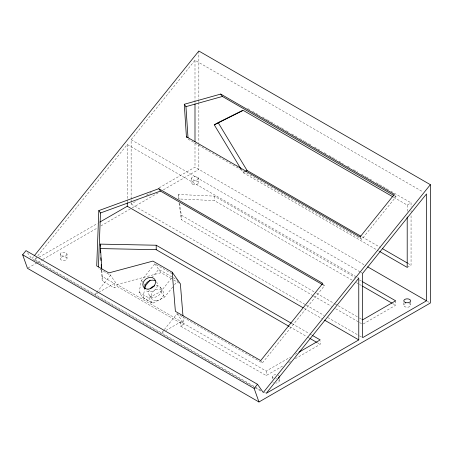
<?xml version="1.0" encoding="UTF-8"?>
<svg xmlns="http://www.w3.org/2000/svg" width="453" height="453" viewBox="0 0 453 453"><rect width="100%" height="100%" fill="white"/><g stroke="black" fill="none" stroke-linecap="round" stroke-linejoin="round"><path stroke-width="0.34" stroke-dasharray="2.27 1.7" d="M172.825 286.902L164.632 297.089L152.576 303.306L142.927 297.734L139.071 292.247L141.483 280.464L154.847 263.839L171.727 273.584M142.927 297.734L144.643 289.354M33.55 256.653L31.778 258.856L27.537 252.819M260.668 390.192L34.671 259.711L127.27 144.518L356.936 277.111M131.132 199.077L131.132 139.717L194.994 60.272L422.819 191.806M96.336 292.898L95.005 294.546L98.024 292.808M96.778 292.344L110.492 275.282L98.386 268.295M151.806 277.91L158.709 269.325L172.57 277.332M139.071 292.247L148.72 297.819L160.775 291.602L171.551 278.193M174.547 284.756L178.001 280.464M163.776 330.22L161.562 332.972L163.374 331.93M164.218 329.671L177.049 313.708L262.366 362.966L324.444 285.741L323.442 284.314M188.091 139.133L361.715 239.371L396.024 196.698L395.022 195.271M34.671 259.711L38.329 257.604M38.935 257.253L97.423 223.488M131.132 202.61L131.132 204.026L137.214 200.515M146.336 195.243L151.2 192.434M159.111 187.87L194.994 167.151L365.86 265.803M28.086 267.972L37.265 262.672M37.876 262.315L42.163 259.846M42.775 259.49L97.248 228.04M100.923 225.922L131.523 208.25M132.134 207.899L159.065 192.349M163.352 189.875L198.85 169.382L198.85 143.312M241.053 169.133L243.221 172.723L244.875 171.766M98.624 292.457L114.298 283.408L102.191 276.421L101.817 270.101M101.563 270.345L102.191 280.877L114.298 287.865L116.987 286.313L183.539 324.739L183.091 317.36M165.781 330.537L180.855 321.834L266.171 371.092L290.452 357.077M180.855 321.834L180.855 326.29L183.539 324.739M393.736 197.298L407.202 205.067L411.058 202.842L411.058 207.044M407.202 267.395L411.058 265.169L411.058 215.447M295.305 354.274L297.128 353.221M180.855 326.29L266.171 375.548L283.776 365.384M288.629 362.581L290.452 361.534M295.305 358.731L320.192 344.359L320.192 341.177M363.244 323.963L395.628 305.265L395.628 300.809M171.33 278.623L161.081 272.706L116.987 284.524L109.156 273.386M352.128 280.152L214.28 200.566L178.493 198.952L178.493 194.501L214.28 196.115L355.192 277.463M247.689 108.522L250.141 109.932M252.587 111.347L259.926 115.589M262.378 116.999L266.658 119.473M267.27 119.824L274.614 124.065M277.06 125.475L281.341 127.95M281.953 128.301L285.628 130.424M286.239 130.775L289.297 132.542M291.743 133.958L297.253 137.134M299.699 138.55L303.98 141.019M304.592 141.376L308.267 143.493M308.878 143.844L311.936 145.611M314.382 147.027L321.726 151.262M324.172 152.678L326.619 154.094M329.071 155.504L336.409 159.745M338.861 161.155L343.142 163.629M347.423 166.104L349.875 167.514M353.544 169.637L357.825 172.106M361.5 174.229L365.781 176.698M366.392 177.055L373.736 181.291M376.183 182.706L388.419 189.767M390.865 191.183L411.058 202.842M394.801 195.99L396.024 196.698M362.111 236.908L380.463 247.502M408 263.403L411.058 265.169M243.221 172.723L377.83 250.441M378.442 250.792L379.665 251.5M427.287 301.268L430.35 303.034M131.132 139.717L360.18 271.959M360.792 272.31L362.632 273.374M357.547 277.468L358.77 278.17M359.478 279.943L361.93 281.358M356.415 282.627L358.867 284.042M359.478 284.393L361.93 285.809M392.564 303.499L395.628 305.265M323.221 285.033L324.444 285.741M179.705 203.454L181.291 215.164L316.069 292.978M316.681 293.329L334.45 303.589M335.061 303.94L337.513 305.356M338.125 305.713L358.957 317.734M359.569 318.091L362.632 319.858M179.054 203.086L181.291 219.614L313.006 295.662M313.618 296.019L331.386 306.273M335.673 308.748L358.957 322.191M359.569 322.547L362.632 324.314M131.132 204.026L305.673 304.795M306.285 305.146L324.048 315.401M327.723 317.525L358.957 335.56M359.569 335.911L362.632 337.678M304.269 308.436L322.638 319.042M292.043 323.657L309.178 333.55M309.79 333.901L311.624 334.96M289.597 326.698L306.726 336.59M307.338 336.941L309.178 338.006M317.128 342.598L320.192 344.359M173.176 277.678L177.395 280.113M173.742 280.016L179.773 283.499M142.972 297.519L152.797 303.193M264.337 392.309L265.56 393.017M33.001 259.563L254.705 387.564M255.316 387.915L260.832 391.098M360.044 236.998L361.715 239.371M260.696 360.594L262.366 362.966M154.847 263.839L161.081 272.706M160.271 287.225L162.644 290.605M177.049 313.708L183.539 322.949L116.987 284.524L116.987 286.313M160.775 291.602L164.632 297.089M141.483 280.464L143.414 283.21M143.799 283.759L145.339 285.951M149.705 295.82L152.083 299.201M148.72 297.819L152.576 303.306M178.493 194.501L179.145 199.32M411.058 210.543L411.058 211.942M410.611 302.083L410.611 305.265M407.202 205.067L407.202 212.072M403.787 302.717L403.787 305.265M279.229 378.572L279.229 381.115M272.406 376.664L272.406 380.48M266.171 371.092L266.171 375.548M214.28 196.115L214.28 200.566M198.85 51.019L198.85 98.93M198.85 99.632L198.85 101.744M198.85 102.452L198.85 142.61M198.403 178.289A3.409 1.971 0 0 1 193.284 180A3.409 1.971 0 0 1 193.284 176.585A3.409 1.971 0 0 1 198.403 178.289L198.403 182.746M194.994 60.272L194.994 103.165M194.994 143.244L194.994 167.151M191.579 178.289L191.579 182.746M181.291 215.164L181.291 219.614M131.132 199.784L131.132 201.902M127.27 144.518L127.27 199.235M127.27 199.937L127.27 202.044M114.298 283.408L114.298 287.865M102.191 276.421L102.191 280.877M67.021 254.144A3.409 1.971 0 0 1 61.902 255.849A3.409 1.971 0 0 1 61.902 252.44A3.409 1.971 0 0 1 67.021 254.144L67.021 258.601A3.409 1.971 0 0 1 61.902 260.305A3.409 1.971 0 0 1 61.902 256.896A3.409 1.971 0 0 1 67.021 258.601M60.198 254.144L60.198 258.601M408.906 303.561A3.409 1.971 0 0 1 409.812 306.528A3.409 1.971 0 0 1 404.586 306.528A3.409 1.971 0 0 1 405.497 303.561M278.771 380.135A3.409 1.971 0 0 1 275.82 383.085M273.408 382.508A3.409 1.971 0 0 1 272.865 382.1M276.704 378.566A3.409 1.971 0 0 1 275.82 378.629M273.408 378.057A3.409 1.971 0 0 1 272.666 375.911A3.409 1.971 0 0 1 275.82 374.693M278.233 375.271A3.409 1.971 0 0 1 279.11 376.154M156.41 281.732A6.823 5.379 -35.1 0 1 154.705 290.067A6.823 5.379 -35.1 0 1 145.843 290.333M156.194 285.628A6.823 5.379 -35.1 0 1 161.121 291.851A6.823 5.379 -35.1 0 1 152.712 297.355A6.823 5.379 -35.1 0 1 149.247 290.175M192.582 184.139A3.409 1.971 0 0 0 198.284 183.255A3.409 1.971 0 0 0 194.111 180.843A3.409 1.971 0 0 0 192.582 184.139M156.16 300.798A6.823 5.379 -35.1 0 0 163.391 291.794A6.823 5.379 -35.1 0 0 152.542 292.117A6.823 5.379 -35.1 0 0 156.16 300.798"/><path stroke-width="0.68" d="M172.214 272.23L175.379 311.336L260.696 360.594L322.774 283.363L158.793 188.691L98.816 210.6L96.716 265.917L108.822 272.91L152.921 261.092L172.214 272.23L180.373 283.844L182.978 315.968M98.437 266.896L100.487 212.972L98.816 210.6M144.784 288.674L145.339 285.951L150.085 280.05M430.35 184.677L430.35 303.034L258.974 401.981L27.474 268.323L22.65 254.779L25.991 250.622L257.491 384.28L263.278 392.513L430.35 184.677L198.85 51.019L34.439 255.549M258.974 401.981L254.15 388.436L257.491 384.28M240.69 168.533L214.28 124.852L218.142 122.627L247.078 170.498L360.888 236.2M99.858 222.078L127.27 206.251L303.04 307.729M245.424 171.449L247.078 170.498M298.946 352.174L320.192 339.909L312.236 335.316M362.632 319.858L395.628 300.809L362.542 281.709M358.77 339.909L266.171 393.368L358.77 278.17L358.77 339.909L324.478 320.107M426.494 300.809L362.632 337.678L362.632 273.374L426.494 193.929L426.494 300.809L367.7 266.868M218.771 122.31L242.678 110.368M214.28 124.852L243.221 110.396L393.125 196.942M100.487 212.972L160.464 191.07L322.61 284.682M184.28 104.281L220.724 94.077L394.353 194.32L360.044 236.998L186.421 136.755L184.28 104.281L185.951 106.653L188.001 137.718M185.951 106.653L222.395 96.455L394.189 195.639M100.266 246.03L100.266 244.122L156.211 245.232L291.432 323.306M100.266 248.578L156.211 249.688L288.986 326.347M382.298 248.567L407.389 263.046M379.665 251.5L407.202 267.395L407.202 216.976M362.542 286.166L391.947 303.142M309.79 338.357L316.517 342.242M22.65 254.779L254.15 388.436M220.724 94.077L222.395 96.455M186.421 136.755L187.089 137.706M158.793 188.691L160.464 191.07M100.266 244.122L101.772 269.399M100.351 249.982L100.515 252.791M100.809 257.706L100.979 260.515M101.229 264.728L101.438 268.238M194.994 103.867L194.994 141.84M156.211 245.232L156.211 249.688M127.27 202.746L127.27 206.251M279.229 376.664A3.409 1.971 0 0 1 278.233 378.057M144.943 288.691A6.823 5.379 -35.1 0 1 147.786 281.817A6.823 5.379 -35.1 0 1 155.305 280.837M150.164 288.737A6.823 5.379 -35.1 0 1 154.53 285.877M405.497 302.513A3.409 1.971 0 0 0 410.611 300.809A3.409 1.971 0 0 0 405.497 299.105A3.409 1.971 0 0 0 405.497 302.513M147.995 289.178A6.823 5.379 -35.1 0 0 155.226 280.18A6.823 5.379 -35.1 0 0 144.377 280.503A6.823 5.379 -35.1 0 0 147.995 289.178"/></g></svg>
